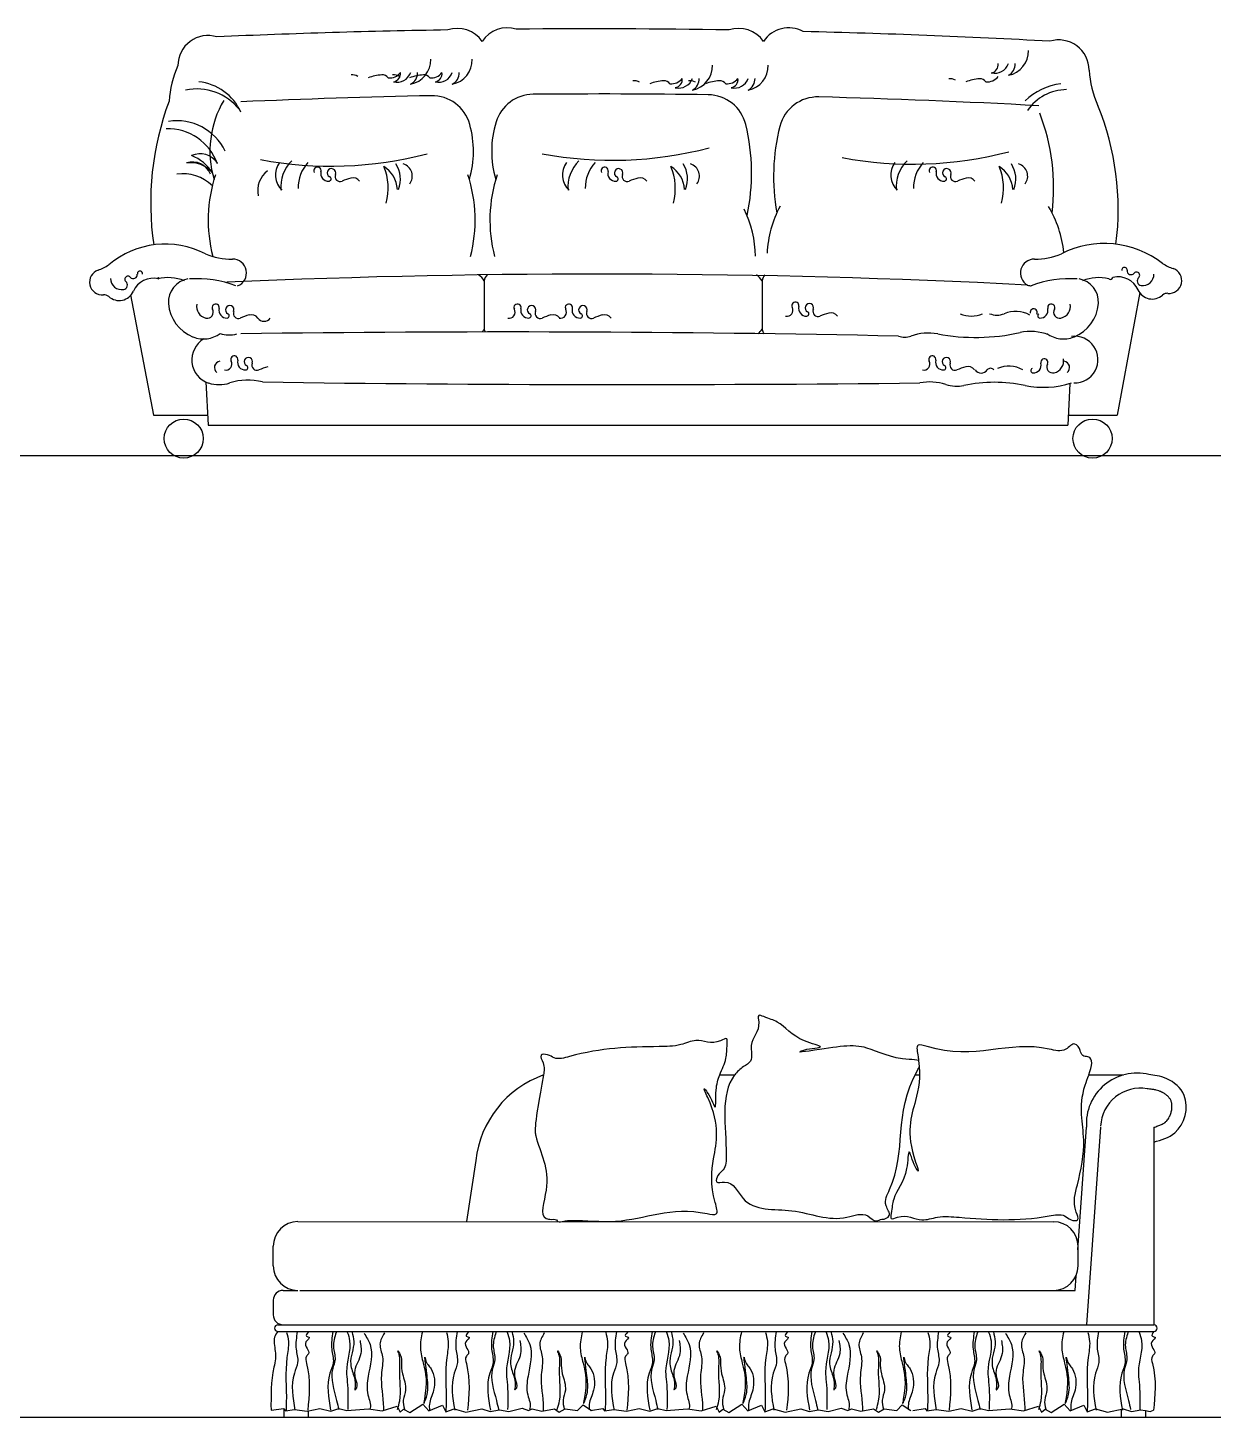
# Model space of a CAD drawing. Header units: inches. Extents: x 6 to 48.5, y 12.5 to 37.3.
# Drawn here: x 43.593 to 46.017, y 15.413 to 18.254 of the extents above; entities that cross this region are included whole.
import ezdxf

# ---------------------------------------------------------------- set-up
doc = ezdxf.new("R2010")
doc.units = ezdxf.units.IN
doc.header["$MEASUREMENT"] = 0
for name, color, linetype in [('02', 2, 'Continuous'), ('1', 1, 'Continuous'), ('4', 4, 'Continuous')]:
    doc.layers.add(name, color=color, linetype=linetype)

msp = doc.modelspace()

# ---------------------------------------------------------------- linework, layer by layer
at = {"layer": '02'}
for p, q in [((45.4073, 16.1129), (45.4165, 16.1129)), ((45.7402, 15.7555), (45.7577, 16.0063)), ((45.7587, 15.602), (45.7869, 16.0064)), ((45.7407, 15.7223), (45.7407, 15.7625)), ((45.7344, 15.6723), (45.7365, 15.7022)), ((44.1498, 15.6723), (45.7344, 15.6723)), ((44.1049, 15.5884), (45.8954, 15.5884)), ((44.1667, 15.4256), (44.1667, 15.4129)), ((45.8285, 15.4292), (45.8285, 15.4129))]:
    msp.add_line(p, q, dxfattribs=at)
for points in [[(44.1169, 15.4303), (44.1203, 15.426), (44.139, 15.4287), (44.1649, 15.4251), (44.1907, 15.4309), (44.213, 15.4251), (44.2291, 15.4305), (44.246, 15.4269), (44.2897, 15.43), (44.3178, 15.426), (44.3485, 15.4354), (44.3547, 15.4234), (44.3618, 15.4296), (44.3743, 15.4225), (44.4011, 15.4398), (44.4131, 15.426), (44.4412, 15.4372), (44.4479, 15.4238), (44.4652, 15.43), (44.4893, 15.4234), (44.5214, 15.43), (44.5388, 15.4243), (44.5575, 15.4278), (44.5771, 15.4247), (44.6038, 15.4314), (44.6172, 15.4265), (44.6248, 15.4301), (44.6444, 15.4256), (44.6702, 15.4301), (44.68, 15.4229), (44.6921, 15.4301), (44.7175, 15.4265), (44.7286, 15.4381), (44.746, 15.4269)], [(44.7437, 15.4269), (44.7691, 15.4305), (44.7727, 15.426), (44.7914, 15.4287), (44.8173, 15.4251), (44.8431, 15.4309), (44.8654, 15.4251), (44.8815, 15.4305), (44.8984, 15.4269), (44.9421, 15.43), (44.9702, 15.426), (45.0008, 15.4354), (45.0071, 15.4234), (45.0142, 15.4296), (45.0267, 15.4225), (45.0534, 15.4398), (45.0655, 15.426), (45.0936, 15.4372), (45.1003, 15.4238), (45.1176, 15.43), (45.1417, 15.4234), (45.1738, 15.43), (45.1912, 15.4243), (45.2099, 15.4278), (45.2295, 15.4247), (45.2562, 15.4314), (45.2696, 15.4265), (45.2772, 15.4301), (45.2968, 15.4256), (45.3226, 15.4301), (45.3324, 15.4229), (45.3445, 15.4301), (45.3699, 15.4265), (45.381, 15.4381), (45.3984, 15.4269)], [(45.4025, 15.4269), (45.4279, 15.4305), (45.4315, 15.426), (45.4502, 15.4287), (45.4761, 15.4251), (45.5019, 15.4309), (45.5242, 15.4251), (45.5403, 15.4305), (45.5572, 15.4269), (45.6009, 15.43), (45.629, 15.426), (45.6596, 15.4354), (45.6659, 15.4234), (45.673, 15.4296), (45.6855, 15.4225), (45.7122, 15.4398), (45.7243, 15.426), (45.7524, 15.4372), (45.7591, 15.4238), (45.7764, 15.43), (45.8005, 15.4234), (45.8326, 15.43), (45.85, 15.4243), (45.8687, 15.4278), (45.8778, 15.4264)]]:
    msp.add_lwpolyline(points, dxfattribs=at)
for centre, radius, start, end in [((44.3662, 18.1891), 0.051, 281.2684, 1.1385), ((44.4512, 18.1891), 0.051, 281.2684, 1.1385), ((45.5882, 18.2073), 0.051, 281.2684, 1.1385), ((44.2572, 18.1379), 0.0204, 57.3492, 98.4613), ((44.3238, 18.0586), 0.0997, 93.8353, 110.3542), ((44.3182, 18.1432), 0.015, 36.6144, 93.8353), ((44.3332, 18.1792), 0.0273, 263.6809, 323.8181), ((44.3422, 18.1379), 0.0204, 57.3492, 98.4613), ((44.3482, 18.1729), 0.0297, 256.358, 340.6332), ((44.3387, 18.1606), 0.0167, 278.6156, 8.6156), ((44.4088, 18.0586), 0.0997, 93.8353, 110.3542), ((44.3643, 18.1621), 0.0259, 297.2724, 2.2148), ((44.4032, 18.1432), 0.015, 36.6144, 93.8353), ((44.4182, 18.1792), 0.0273, 263.6809, 323.8181), ((44.4332, 18.1729), 0.0297, 256.358, 340.6332), ((44.4237, 18.1606), 0.0167, 278.6156, 8.6156), ((44.4493, 18.1621), 0.0259, 297.2724, 2.2148), ((44.9422, 18.1771), 0.051, 281.2684, 1.1385), ((45.0562, 18.1771), 0.051, 281.2684, 1.1385), ((45.5702, 18.1911), 0.0297, 256.358, 340.6332), ((45.5607, 18.1788), 0.0167, 278.6156, 8.6156), ((45.5863, 18.1803), 0.0259, 297.2724, 2.2148), ((43.9311, 18.0367), 0.1081, 24.834, 83.5881), ((44.8332, 18.1259), 0.0204, 57.3492, 98.4613), ((44.8998, 18.0466), 0.0997, 93.8353, 110.3542), ((44.8942, 18.1312), 0.015, 36.6144, 93.8353), ((44.9092, 18.1672), 0.0273, 263.6809, 323.8181), ((44.9242, 18.1609), 0.0297, 256.358, 340.6332), ((44.9147, 18.1486), 0.0167, 278.6156, 8.6156), ((44.9472, 18.1259), 0.0204, 57.3492, 98.4613), ((44.9403, 18.1501), 0.0259, 297.2724, 2.2148), ((45.0138, 18.0466), 0.0997, 93.8353, 110.3542), ((45.0082, 18.1312), 0.015, 36.6144, 93.8353), ((45.0232, 18.1672), 0.0273, 263.6809, 323.8181), ((45.0382, 18.1609), 0.0297, 256.358, 340.6332), ((45.0287, 18.1486), 0.0167, 278.6156, 8.6156), ((45.0543, 18.1501), 0.0259, 297.2724, 2.2148), ((45.4792, 18.1299), 0.0204, 57.3492, 98.4613), ((45.5458, 18.0506), 0.0997, 93.8353, 110.3542), ((45.5402, 18.1352), 0.015, 36.6144, 93.8353), ((45.5552, 18.1712), 0.0273, 263.6809, 323.8181), ((45.7208, 18.0138), 0.1272, 97.0586, 134.1723), ((43.9388, 18.0181), 0.1113, 38.2917, 101.7421), ((44.1702, 18.0022), 0.2044, 149.4693, 196.4183), ((44.7624, 1.3209), 16.7982, 91.17359, 92.50163), ((44.4199, 18.0356), 0.08, 15.5479, 91.1736), ((44.6272, 18.0385), 0.08, 90.4631, 163.032), ((44.7624, 1.3209), 16.7982, 89.24223, 90.46312), ((44.9835, 18.0376), 0.08, 13.7788, 89.2422), ((45.2085, 18.0331), 0.08, 88.4707, 165.6679), ((44.7624, 1.3209), 16.7982, 86.93631, 88.47068), ((45.7181, 18.0304), 0.0977, 90.5451, 145.971), ((45.2741, 17.9285), 0.4166, 352.7752, 21.3368), ((43.8793, 17.9401), 0.108, 19.457, 91.665), ((43.8983, 17.9549), 0.1095, 25.5192, 99.0044), ((44.3001, 18.0022), 0.2044, 343.5817, 15.5479), ((44.7462, 18.0022), 0.2044, 163.032, 196.4183), ((44.6566, 17.9575), 0.4166, 347.9386, 13.7788), ((45.5347, 17.9498), 0.4166, 165.6679, 190.1858), ((43.9457, 17.9539), 0.0429, 34.3133, 114.0817), ((43.896, 17.9097), 0.0893, 32.778, 68.934), ((44.2132, 18.7441), 0.7726, 259.2579, 284.773), ((44.7892, 18.7561), 0.7726, 259.2579, 284.773), ((45.4022, 18.7481), 0.7726, 259.2579, 284.773), ((43.9302, 17.94), 0.04, 22.2208, 107.4896), ((43.9257, 17.9177), 0.0608, 41.567, 97.0841), ((44.117, 17.9204), 0.0536, 129.081, 190.0533), ((44.1424, 17.9534), 0.0429, 143.1352, 226.891), ((44.1835, 17.9296), 0.0728, 133.8102, 185.9172), ((44.2227, 17.9275), 0.0765, 137.6045, 181.0466), ((44.1856, 17.9623), 0.00732, 346.1585, 209.0307), ((44.2082, 17.9567), 0.016, 166.1585, 272.4203), ((44.2143, 17.9577), 0.0087, 337.1152, 244.9599), ((44.2895, 17.9204), 0.0597, 3.5288, 58.0395), ((44.2142, 17.9263), 0.116, 344.9095, 22.7187), ((44.2987, 17.9453), 0.0566, 338.0088, 32.9759), ((44.3534, 17.9511), 0.0262, 322.4059, 72.779), ((44.7294, 17.9534), 0.0429, 143.1352, 226.891), ((44.7705, 17.9296), 0.0728, 133.8102, 185.9172), ((44.8097, 17.9275), 0.0765, 137.6045, 181.0466), ((44.7726, 17.9623), 0.00732, 346.1585, 209.0307), ((44.7952, 17.9567), 0.016, 166.1585, 272.4203), ((44.8013, 17.9577), 0.0087, 337.1152, 244.9599), ((44.8765, 17.9204), 0.0597, 3.5288, 58.0395), ((44.8012, 17.9263), 0.116, 344.9095, 22.7187), ((44.8857, 17.9453), 0.0566, 338.0088, 32.9759), ((44.9404, 17.9511), 0.0262, 322.4059, 72.779), ((45.4004, 17.9534), 0.0429, 143.1352, 226.891), ((45.4415, 17.9296), 0.0728, 133.8102, 185.9172), ((45.4807, 17.9275), 0.0765, 137.6045, 181.0466), ((45.4436, 17.9623), 0.00732, 346.1585, 209.0307), ((45.4662, 17.9567), 0.016, 166.1585, 272.4203), ((45.4723, 17.9577), 0.0087, 337.1152, 244.9599), ((45.5475, 17.9204), 0.0597, 3.5288, 58.0395), ((45.4722, 17.9263), 0.116, 344.9095, 22.7187), ((45.5567, 17.9453), 0.0566, 338.0088, 32.9759), ((45.6114, 17.9511), 0.0262, 322.4059, 72.779), ((43.9101, 17.8681), 0.0878, 46.3101, 97.8065), ((44.2575, 17.8613), 0.2953, 161.6858, 194.6085), ((44.2087, 17.9455), 0.00472, 272.4203, 64.9599), ((44.2319, 17.9503), 0.0103, 157.1152, 292.8848), ((44.295, 17.8007), 0.1521, 105.6953, 112.8848), ((44.2584, 17.9311), 0.0166, 35.7247, 105.6953), ((44.2128, 17.8613), 0.2953, 345.3915, 18.3142), ((44.8335, 17.8613), 0.2953, 161.6858, 194.6085), ((44.7957, 17.9455), 0.00472, 272.4203, 64.9599), ((44.8189, 17.9503), 0.0103, 157.1152, 292.8848), ((44.882, 17.8007), 0.1521, 105.6953, 112.8848), ((44.8454, 17.9311), 0.0166, 35.7247, 105.6953), ((45.4667, 17.9455), 0.00472, 272.4203, 64.9599), ((45.4899, 17.9503), 0.0103, 157.1152, 292.8848), ((45.553, 17.8007), 0.1521, 105.6953, 112.8848), ((45.5164, 17.9311), 0.0166, 35.7247, 105.6953), ((44.3292, 17.9131), 0, 136.0176, 0), ((44.9162, 17.9131), 0, 136.0176, 0), ((45.5872, 17.9131), 0, 136.0176, 0), ((44.8555, 17.7841), 0.2256, 0.7647, 26.251), ((45.3302, 17.7831), 0.2256, 151.8733, 177.3596), ((45.4869, 17.7726), 0.2256, 5.6013, 31.0876), ((45.8354, 17.7591), 0.00544, 354.57, 187.8048), ((43.7856, 17.7421), 0.0231, 180.7957, 279.5931), ((43.7879, 17.7284), 0.00928, 279.5931, 49.3586), ((43.7981, 17.7403), 0.00638, 40.6414, 229.3586), ((43.8092, 17.7498), 0.00822, 220.6414, 6.6174), ((43.8228, 17.7514), 0.00544, 353.3826, 186.6174), ((43.8601, 17.7419), 0.00116, 295.5897, 244.4103), ((45.849, 17.7578), 0.00822, 174.57, 320.5461), ((45.8603, 17.7485), 0.00638, 311.8288, 140.5461), ((45.8707, 17.7368), 0.00928, 131.8288, 261.5943), ((45.8727, 17.7506), 0.0231, 261.5943, 0.3917), ((45.923, 17.6973), 0.0142, 84.7893, 132.0806), ((43.9631, 17.685), 0.0248, 169.3203, 257.2295), ((43.9604, 17.6728), 0.0123, 257.2295, 29.0307), ((43.9776, 17.6823), 0.00732, 346.1585, 209.0307), ((44.0002, 17.6767), 0.016, 166.1585, 272.4203), ((44.0063, 17.6777), 0.0087, 337.1152, 244.9599), ((44.5774, 17.6728), 0.0123, 257.2295, 29.0307), ((44.5946, 17.6823), 0.00732, 346.1585, 209.0307), ((44.6172, 17.6767), 0.016, 166.1585, 272.4203), ((44.6233, 17.6777), 0.0087, 337.1152, 244.9599), ((44.6824, 17.6728), 0.0123, 257.2295, 29.0307), ((44.6996, 17.6823), 0.00732, 346.1585, 209.0307), ((44.7222, 17.6767), 0.016, 166.1585, 272.4203), ((44.7283, 17.6777), 0.0087, 337.1152, 244.9599), ((45.1454, 17.6768), 0.0123, 257.2295, 29.0307), ((45.1626, 17.6863), 0.00732, 346.1585, 209.0307), ((45.1852, 17.6807), 0.016, 166.1585, 272.4203), ((45.1913, 17.6817), 0.0087, 337.1152, 244.9599), ((45.2089, 17.6743), 0.0103, 157.1152, 292.8848), ((45.6498, 17.6723), 0.00732, 330.9693, 193.8415), ((45.6631, 17.6767), 0.016, 267.5797, 13.8415), ((45.6858, 17.6823), 0.00732, 330.9693, 193.8415), ((45.7029, 17.6728), 0.0123, 150.9693, 282.7705), ((45.7002, 17.685), 0.0248, 282.7705, 10.6797), ((44.0007, 17.6655), 0.00472, 272.4203, 64.9599), ((44.0239, 17.6703), 0.0103, 157.1152, 292.8848), ((44.087, 17.5207), 0.1521, 105.6953, 112.8848), ((44.0504, 17.6511), 0.0166, 35.7247, 105.6953), ((44.0765, 17.6698), 0.0155, 215.7247, 324.2753), ((44.6177, 17.6655), 0.00472, 272.4203, 64.9599), ((44.6409, 17.6703), 0.0103, 157.1152, 292.8848), ((44.704, 17.5207), 0.1521, 105.6953, 112.8848), ((44.6674, 17.6511), 0.0166, 35.7247, 105.6953), ((44.7227, 17.6655), 0.00472, 272.4203, 64.9599), ((44.7459, 17.6703), 0.0103, 157.1152, 292.8848), ((44.809, 17.5207), 0.1521, 105.6953, 112.8848), ((44.7724, 17.6511), 0.0166, 35.7247, 105.6953), ((45.1857, 17.6695), 0.00472, 272.4203, 64.9599), ((45.272, 17.5247), 0.1521, 105.6953, 112.8848), ((45.2354, 17.6551), 0.0166, 35.7247, 105.6953), ((45.5226, 17.72), 0.0552, 245.453, 294.547), ((45.5747, 17.7066), 0.0397, 248.0392, 291.9608), ((45.6128, 17.6123), 0.062, 62.1173, 111.9608), ((45.6627, 17.6655), 0.00472, 115.0401, 267.5797), ((43.9874, 17.5599), 0.0125, 95.13, 233.5855), ((43.9984, 17.5668), 0.0123, 257.2295, 29.0307), ((44.0156, 17.5763), 0.00732, 346.1585, 209.0307), ((44.0382, 17.5707), 0.016, 166.1585, 272.4203), ((44.0443, 17.5717), 0.0087, 337.1152, 244.9599), ((44.0387, 17.5595), 0.00472, 272.4203, 64.9599), ((44.0619, 17.5643), 0.0103, 157.1152, 292.8848), ((45.4254, 17.5668), 0.0123, 257.2295, 29.0307), ((45.4426, 17.5763), 0.00732, 346.1585, 209.0307), ((45.4652, 17.5707), 0.016, 166.1585, 272.4203), ((45.4713, 17.5717), 0.0087, 337.1152, 244.9599), ((45.4657, 17.5595), 0.00472, 272.4203, 64.9599), ((45.4889, 17.5643), 0.0103, 157.1152, 292.8848), ((45.5154, 17.5451), 0.0166, 35.7247, 105.6953), ((45.5988, 17.5003), 0.062, 62.1173, 111.9608), ((45.6491, 17.5647), 0.016, 267.5797, 13.8415), ((45.6718, 17.5703), 0.00732, 330.9693, 193.8415), ((45.6889, 17.5608), 0.0123, 150.9693, 282.7705), ((45.6862, 17.573), 0.0248, 282.7705, 10.6797), ((45.7109, 17.5599), 0.0125, 306.4145, 84.87), ((44.125, 17.4147), 0.1521, 105.6953, 112.8848), ((45.552, 17.4147), 0.1521, 105.6953, 112.8848), ((45.5425, 17.5638), 0.0155, 215.7247, 324.2753), ((45.5618, 17.5499), 0.00831, 35.7247, 144.2753), ((45.6487, 17.5535), 0.00472, 115.0401, 267.5797), ((45.8682, 16.0044), 0.0815, 80.3518, 177.272), ((45.6907, 15.7625), 0.05, 0, 90), ((45.6907, 15.7223), 0.05, 270, 0)]:
    msp.add_arc(centre, radius, start, end, dxfattribs=at)
for points, knots in [([(45.4147, 16.1424), (45.4194, 16.1084), (45.4068, 16.0457), (45.3857, 15.9925), (45.4173, 15.91), (45.402, 15.9328), (45.3935, 15.9742), (45.392, 15.8992), (45.363, 15.8711), (45.36, 15.8384), (45.3558, 15.8148), (45.3879, 15.8311), (45.4146, 15.8102), (45.4573, 15.8253), (45.5445, 15.8176), (45.6253, 15.8123), (45.7102, 15.83), (45.7238, 15.8154), (45.7448, 15.8137), (45.7278, 15.8497), (45.7431, 15.8975), (45.7603, 15.9911), (45.7385, 16.0491), (45.7601, 16.1061), (45.7624, 16.1123)], [370.206043, 370.206043, 370.206043, 370.206043, 453.543232, 579.548959, 598.661984, 608.130698, 642.263531, 676.792607, 745.058323, 774.409191, 784.909668, 798.311214, 848.525896, 880.500706, 925.183443, 1109.189831, 1140.730518, 1156.051564, 1169.193485, 1185.16203, 1241.266677, 1333.852149, 1446.04936, 1462.057866, 1462.057866, 1462.057866, 1462.057866]), ([(44.6478, 16.1129), (44.6282, 16.0074), (44.6355, 15.9605), (44.6705, 15.9081), (44.6366, 15.8205), (44.6639, 15.817), (44.6745, 15.8184), (44.6759, 15.8146), (44.677, 15.8115), (44.6916, 15.8148), (44.7254, 15.8163), (44.8346, 15.805), (44.9105, 15.8474), (45.0078, 15.8236), (44.9879, 15.882), (44.9951, 15.9551), (45.0116, 16.0115), (44.9722, 16.0906), (44.9897, 16.0693), (45.0021, 16.029), (44.9981, 16.0818), (45.0046, 16.104), (45.008, 16.1128)], [2709.728027, 2709.728027, 2709.728027, 2709.728027, 2738.965503, 2852.334242, 2910.325586, 2921.162055, 2933.336293, 2933.336293, 2933.336293, 2943.263043, 2964.346679, 3052.259872, 3240.706927, 3259.292027, 3282.918119, 3372.326814, 3498.332541, 3517.445566, 3526.914279, 3561.047112, 3595.576189, 3623.562661, 3623.562661, 3623.562661, 3623.562661]), ([(45.0385, 16.1128), (45.008, 16.073), (45.0237, 15.9959), (45.0208, 15.9203), (45.0039, 15.91), (44.9977, 15.8895), (45.0353, 15.9006), (45.0586, 15.8311), (45.1643, 15.8455), (45.2422, 15.8072), (45.3053, 15.8351), (45.3253, 15.8104), (45.3357, 15.8175), (45.3397, 15.8176), (45.3453, 15.8178), (45.3622, 15.8247), (45.3404, 15.8502), (45.3953, 15.948), (45.3612, 16.0326), (45.4149, 16.1272), (45.4161, 16.1296)], [916.717927, 916.717927, 916.717927, 916.717927, 1075.243888, 1106.784575, 1122.10562, 1135.247541, 1151.216087, 1201.814713, 1304.807463, 1418.176202, 1460.948301, 1480.954765, 1492.697554, 1492.697554, 1492.697554, 1509.51471, 1530.699012, 1564.868186, 1814.6209, 1821.643345, 1821.643345, 1821.643345, 1821.643345]), ([(45.8954, 16.0058), (45.8961, 16.006), (45.8967, 16.0062), (45.9004, 16.0073), (45.9033, 16.0083), (45.9083, 16.0102), (45.9106, 16.0112), (45.914, 16.0129), (45.9153, 16.0137), (45.917, 16.0148), (45.9175, 16.0152), (45.9183, 16.0158), (45.9186, 16.0161), (45.9192, 16.0165), (45.9194, 16.0167), (45.9199, 16.0172), (45.9201, 16.0174), (45.9208, 16.0181), (45.9213, 16.0186), (45.9227, 16.0202), (45.9236, 16.0213), (45.9254, 16.024), (45.9263, 16.0254), (45.9283, 16.0291), (45.9293, 16.0315), (45.9309, 16.0364), (45.9316, 16.0389), (45.9324, 16.0439), (45.9326, 16.0464), (45.9326, 16.051), (45.9324, 16.0532), (45.9319, 16.0559), (45.9317, 16.0567), (45.9312, 16.0583), (45.9309, 16.0592), (45.9303, 16.0607), (45.9299, 16.0616), (45.9289, 16.0633), (45.9284, 16.0641), (45.9267, 16.0664), (45.9255, 16.0678), (45.9228, 16.0705), (45.9213, 16.0718), (45.9181, 16.0742), (45.9163, 16.0754), (45.9138, 16.0768), (45.913, 16.0772), (45.9117, 16.0778), (45.9112, 16.0781), (45.9103, 16.0785), (45.9099, 16.0787), (45.9091, 16.079), (45.9087, 16.0792), (45.9074, 16.0796), (45.9066, 16.0799), (45.904, 16.0808), (45.9022, 16.0813), (45.8982, 16.0823), (45.8959, 16.0827), (45.8913, 16.0835), (45.8889, 16.0838), (45.885, 16.0843), (45.8834, 16.0845), (45.8819, 16.0847)], [8.378407, 8.378407, 8.378407, 8.378407, 10.608959, 10.608959, 21.217919, 21.217919, 31.826878, 31.826878, 39.763904, 39.763904, 43.569731, 43.569731, 46.202306, 46.202306, 48.178838, 48.178838, 50.155371, 50.155371, 54.108435, 54.108435, 62.014564, 62.014564, 69.920692, 69.920692, 81.251969, 81.251969, 92.583246, 92.583246, 103.914523, 103.914523, 115.2458, 115.2458, 120.122205, 120.122205, 125.819762, 125.819762, 132.008935, 132.008935, 138.198107, 138.198107, 147.888698, 147.888698, 157.579289, 157.579289, 167.26988, 167.26988, 171.36531, 171.36531, 174.311089, 174.311089, 176.43017, 176.43017, 178.54925, 178.54925, 182.787412, 182.787412, 191.263735, 191.263735, 201.545594, 201.545594, 211.827454, 211.827454, 218.722729, 218.722729, 218.722729, 218.722729]), ([(44.1226, 15.5864), (44.1242, 15.5802), (44.1285, 15.5632), (44.1179, 15.5154), (44.1232, 15.468), (44.1216, 15.4317), (44.1214, 15.4258)], [0, 0, 0, 0, 19.139675, 52.011177, 143.545232, 161.133559, 161.133559, 161.133559, 161.133559]), ([(44.1444, 15.5882), (44.1425, 15.5762), (44.1392, 15.555), (44.1485, 15.5258), (44.1291, 15.4863), (44.135, 15.4528), (44.1396, 15.427)], [0, 0, 0, 0, 36.448885, 63.893149, 86.712274, 162.48856, 162.48856, 162.48856, 162.48856]), ([(44.1669, 15.587), (44.1641, 15.5835), (44.1595, 15.5778), (44.1741, 15.5772), (44.157, 15.5662), (44.1639, 15.5547), (44.1704, 15.5435), (44.1596, 15.5363), (44.1723, 15.4927), (44.1687, 15.4575), (44.1657, 15.427)], [0, 0, 0, 0, 9.234146, 14.990877, 26.764608, 40.318653, 51.643171, 58.089963, 73.243319, 169.042991, 169.042991, 169.042991, 169.042991]), ([(44.2173, 15.5882), (44.2154, 15.5762), (44.212, 15.555), (44.2213, 15.5258), (44.202, 15.4863), (44.2079, 15.4528), (44.2125, 15.427)], [0, 0, 0, 0, 36.448885, 63.893149, 86.712274, 162.48856, 162.48856, 162.48856, 162.48856]), ([(44.2237, 15.5863), (44.2207, 15.5766), (44.2151, 15.5582), (44.2247, 15.533), (44.2091, 15.4975), (44.2217, 15.4621), (44.2277, 15.4347), (44.229, 15.4285)], [0, 0, 0, 0, 29.797592, 56.110759, 75.374705, 140.893246, 160.031054, 160.031054, 160.031054, 160.031054]), ([(44.2466, 15.5868), (44.2486, 15.581), (44.2573, 15.5547), (44.242, 15.5202), (44.2486, 15.4734), (44.2481, 15.4476), (44.2477, 15.4285)], [0, 0, 0, 0, 18.233492, 81.984621, 102.302301, 159.344783, 159.344783, 159.344783, 159.344783]), ([(44.2562, 15.5879), (44.258, 15.5811), (44.2639, 15.5592), (44.2474, 15.5278), (44.2622, 15.4945), (44.2638, 15.4804), (44.2619, 15.4686), (44.2693, 15.4738), (44.264, 15.4887), (44.2592, 15.5137), (44.2787, 15.5397), (44.2749, 15.5609), (44.2733, 15.5698)], [0, 0, 0, 0, 20.596133, 66.880544, 95.586605, 119.595977, 120.661965, 121.854977, 138.515745, 161.590207, 198.346183, 224.512889, 224.512889, 224.512889, 224.512889]), ([(44.2808, 15.5847), (44.2856, 15.5772), (44.3024, 15.551), (44.2894, 15.5052), (44.2846, 15.4621), (44.296, 15.4393), (44.2927, 15.4301), (44.2925, 15.4296)], [0, 0, 0, 0, 25.999583, 91.134463, 129.515191, 157.03211, 158.717924, 158.717924, 158.717924, 158.717924]), ([(44.3224, 15.5852), (44.3182, 15.5777), (44.3093, 15.5622), (44.3226, 15.5332), (44.3118, 15.4898), (44.3206, 15.4533), (44.3204, 15.4288), (44.3204, 15.4268)], [0, 0, 0, 0, 24.448545, 50.654145, 87.327621, 154.745692, 160.684092, 160.684092, 160.684092, 160.684092]), ([(44.4001, 15.5875), (44.3978, 15.5765), (44.3934, 15.5553), (44.4063, 15.5078), (44.4109, 15.4831), (44.4017, 15.4367), (44.4125, 15.462), (44.4113, 15.4881), (44.4083, 15.5082), (44.4048, 15.5386), (44.408, 15.5222), (44.4242, 15.5096), (44.4281, 15.4707), (44.4136, 15.4457), (44.4143, 15.4319), (44.4145, 15.4282)], [0, 0, 0, 0, 33.596388, 64.613896, 138.83306, 147.53556, 155.771069, 192.29181, 237.445204, 243.797108, 248.539637, 271.231063, 315.242073, 345.264492, 356.190675, 356.190675, 356.190675, 356.190675]), ([(44.4493, 15.5864), (44.4509, 15.5802), (44.4552, 15.5632), (44.4447, 15.5154), (44.4499, 15.468), (44.4484, 15.4317), (44.4481, 15.4258)], [0, 0, 0, 0, 19.139675, 52.011177, 143.545232, 161.133559, 161.133559, 161.133559, 161.133559]), ([(44.4712, 15.5882), (44.4693, 15.5762), (44.4659, 15.555), (44.4752, 15.5258), (44.4559, 15.4863), (44.4618, 15.4528), (44.4663, 15.427)], [0, 0, 0, 0, 36.448885, 63.893149, 86.712274, 162.48856, 162.48856, 162.48856, 162.48856]), ([(44.4936, 15.587), (44.4908, 15.5835), (44.4862, 15.5778), (44.5008, 15.5772), (44.4838, 15.5662), (44.4907, 15.5547), (44.4971, 15.5435), (44.4863, 15.5363), (44.499, 15.4927), (44.4955, 15.4575), (44.4924, 15.427)], [0, 0, 0, 0, 9.234146, 14.990877, 26.764608, 40.318653, 51.643171, 58.089963, 73.243319, 169.042991, 169.042991, 169.042991, 169.042991]), ([(44.5441, 15.5882), (44.5421, 15.5762), (44.5388, 15.555), (44.5481, 15.5258), (44.5287, 15.4863), (44.5347, 15.4528), (44.5392, 15.427)], [0, 0, 0, 0, 36.448885, 63.893149, 86.712274, 162.48856, 162.48856, 162.48856, 162.48856]), ([(44.5504, 15.5863), (44.5474, 15.5766), (44.5418, 15.5582), (44.5515, 15.533), (44.5358, 15.4975), (44.5484, 15.4621), (44.5544, 15.4347), (44.5558, 15.4285)], [0, 0, 0, 0, 29.797592, 56.110759, 75.374705, 140.893246, 160.031054, 160.031054, 160.031054, 160.031054]), ([(44.5734, 15.5868), (44.5753, 15.581), (44.5841, 15.5547), (44.5688, 15.5202), (44.5754, 15.4734), (44.5748, 15.4476), (44.5744, 15.4285)], [0, 0, 0, 0, 18.233492, 81.984621, 102.302301, 159.344783, 159.344783, 159.344783, 159.344783]), ([(44.583, 15.5879), (44.5848, 15.5811), (44.5906, 15.5592), (44.5742, 15.5278), (44.5889, 15.4945), (44.5906, 15.4804), (44.5886, 15.4686), (44.596, 15.4738), (44.5908, 15.4887), (44.5859, 15.5137), (44.6054, 15.5397), (44.6016, 15.5609), (44.6001, 15.5698)], [0, 0, 0, 0, 20.596133, 66.880544, 95.586605, 119.595977, 120.661965, 121.854977, 138.515745, 161.590207, 198.346183, 224.512889, 224.512889, 224.512889, 224.512889]), ([(44.6075, 15.5847), (44.6123, 15.5772), (44.6291, 15.551), (44.6161, 15.5052), (44.6114, 15.4621), (44.6227, 15.4393), (44.6195, 15.4301), (44.6193, 15.4296)], [0, 0, 0, 0, 25.999583, 91.134463, 129.515191, 157.03211, 158.717924, 158.717924, 158.717924, 158.717924]), ([(44.6492, 15.5852), (44.6449, 15.5777), (44.6361, 15.5622), (44.6493, 15.5332), (44.6386, 15.4898), (44.6474, 15.4533), (44.6472, 15.4288), (44.6472, 15.4268)], [0, 0, 0, 0, 24.448545, 50.654145, 87.327621, 154.745692, 160.684092, 160.684092, 160.684092, 160.684092]), ([(44.7268, 15.5875), (44.7246, 15.5765), (44.7202, 15.5553), (44.7331, 15.5078), (44.7376, 15.4831), (44.7284, 15.4367), (44.7392, 15.462), (44.738, 15.4881), (44.735, 15.5082), (44.7316, 15.5386), (44.7348, 15.5222), (44.751, 15.5096), (44.7548, 15.4707), (44.7404, 15.4457), (44.7411, 15.4319), (44.7412, 15.4282)], [0, 0, 0, 0, 33.596388, 64.613896, 138.83306, 147.53556, 155.771069, 192.29181, 237.445204, 243.797108, 248.539637, 271.231063, 315.242073, 345.264492, 356.190675, 356.190675, 356.190675, 356.190675]), ([(44.775, 15.5864), (44.7766, 15.5802), (44.7809, 15.5632), (44.7703, 15.5154), (44.7756, 15.468), (44.774, 15.4317), (44.7738, 15.4258)], [0, 0, 0, 0, 19.139675, 52.011177, 143.545232, 161.133559, 161.133559, 161.133559, 161.133559]), ([(44.7968, 15.5882), (44.7949, 15.5762), (44.7916, 15.555), (44.8009, 15.5258), (44.7815, 15.4863), (44.7874, 15.4528), (44.792, 15.427)], [0, 0, 0, 0, 36.448885, 63.893149, 86.712274, 162.48856, 162.48856, 162.48856, 162.48856]), ([(44.8193, 15.587), (44.8165, 15.5835), (44.8119, 15.5778), (44.8265, 15.5772), (44.8094, 15.5662), (44.8163, 15.5547), (44.8227, 15.5435), (44.812, 15.5363), (44.8247, 15.4927), (44.8211, 15.4575), (44.8181, 15.427)], [0, 0, 0, 0, 9.234146, 14.990877, 26.764608, 40.318653, 51.643171, 58.089963, 73.243319, 169.042991, 169.042991, 169.042991, 169.042991]), ([(44.8697, 15.5882), (44.8678, 15.5762), (44.8644, 15.555), (44.8737, 15.5258), (44.8544, 15.4863), (44.8603, 15.4528), (44.8648, 15.427)], [0, 0, 0, 0, 36.448885, 63.893149, 86.712274, 162.48856, 162.48856, 162.48856, 162.48856]), ([(44.8761, 15.5863), (44.8731, 15.5766), (44.8675, 15.5582), (44.8771, 15.533), (44.8615, 15.4975), (44.8741, 15.4621), (44.8801, 15.4347), (44.8814, 15.4285)], [0, 0, 0, 0, 29.797592, 56.110759, 75.374705, 140.893246, 160.031054, 160.031054, 160.031054, 160.031054]), ([(44.899, 15.5868), (44.901, 15.581), (44.9097, 15.5547), (44.8944, 15.5202), (44.901, 15.4734), (44.9005, 15.4476), (44.9001, 15.4285)], [0, 0, 0, 0, 18.233492, 81.984621, 102.302301, 159.344783, 159.344783, 159.344783, 159.344783]), ([(44.9086, 15.5879), (44.9104, 15.5811), (44.9162, 15.5592), (44.8998, 15.5278), (44.9146, 15.4945), (44.9162, 15.4804), (44.9143, 15.4686), (44.9217, 15.4738), (44.9164, 15.4887), (44.9116, 15.5137), (44.9311, 15.5397), (44.9273, 15.5609), (44.9257, 15.5698)], [0, 0, 0, 0, 20.596133, 66.880544, 95.586605, 119.595977, 120.661965, 121.854977, 138.515745, 161.590207, 198.346183, 224.512889, 224.512889, 224.512889, 224.512889]), ([(44.9332, 15.5847), (44.938, 15.5772), (44.9548, 15.551), (44.9418, 15.5052), (44.937, 15.4621), (44.9483, 15.4393), (44.9451, 15.4301), (44.9449, 15.4296)], [0, 0, 0, 0, 25.999583, 91.134463, 129.515191, 157.03211, 158.717924, 158.717924, 158.717924, 158.717924]), ([(44.9748, 15.5852), (44.9705, 15.5777), (44.9617, 15.5622), (44.975, 15.5332), (44.9642, 15.4898), (44.973, 15.4533), (44.9728, 15.4288), (44.9728, 15.4268)], [0, 0, 0, 0, 24.448545, 50.654145, 87.327621, 154.745692, 160.684092, 160.684092, 160.684092, 160.684092]), ([(45.0525, 15.5875), (45.0502, 15.5765), (45.0458, 15.5553), (45.0587, 15.5078), (45.0633, 15.4831), (45.0541, 15.4367), (45.0649, 15.462), (45.0636, 15.4881), (45.0607, 15.5082), (45.0572, 15.5386), (45.0604, 15.5222), (45.0766, 15.5096), (45.0804, 15.4707), (45.066, 15.4457), (45.0667, 15.4319), (45.0669, 15.4282)], [0, 0, 0, 0, 33.596388, 64.613896, 138.83306, 147.53556, 155.771069, 192.29181, 237.445204, 243.797108, 248.539637, 271.231063, 315.242073, 345.264492, 356.190675, 356.190675, 356.190675, 356.190675]), ([(45.1017, 15.5864), (45.1033, 15.5802), (45.1076, 15.5632), (45.0971, 15.5154), (45.1023, 15.468), (45.1008, 15.4317), (45.1005, 15.4258)], [0, 0, 0, 0, 19.139675, 52.011177, 143.545232, 161.133559, 161.133559, 161.133559, 161.133559]), ([(45.1236, 15.5882), (45.1217, 15.5762), (45.1183, 15.555), (45.1276, 15.5258), (45.1083, 15.4863), (45.1142, 15.4528), (45.1187, 15.427)], [0, 0, 0, 0, 36.448885, 63.893149, 86.712274, 162.48856, 162.48856, 162.48856, 162.48856]), ([(45.146, 15.587), (45.1432, 15.5835), (45.1386, 15.5778), (45.1532, 15.5772), (45.1362, 15.5662), (45.1431, 15.5547), (45.1495, 15.5435), (45.1387, 15.5363), (45.1514, 15.4927), (45.1479, 15.4575), (45.1448, 15.427)], [0, 0, 0, 0, 9.234146, 14.990877, 26.764608, 40.318653, 51.643171, 58.089963, 73.243319, 169.042991, 169.042991, 169.042991, 169.042991]), ([(45.1965, 15.5882), (45.1945, 15.5762), (45.1912, 15.555), (45.2005, 15.5258), (45.1811, 15.4863), (45.187, 15.4528), (45.1916, 15.427)], [0, 0, 0, 0, 36.448885, 63.893149, 86.712274, 162.48856, 162.48856, 162.48856, 162.48856]), ([(45.2028, 15.5863), (45.1998, 15.5766), (45.1942, 15.5582), (45.2039, 15.533), (45.1882, 15.4975), (45.2008, 15.4621), (45.2068, 15.4347), (45.2082, 15.4285)], [0, 0, 0, 0, 29.797592, 56.110759, 75.374705, 140.893246, 160.031054, 160.031054, 160.031054, 160.031054]), ([(45.2258, 15.5868), (45.2277, 15.581), (45.2365, 15.5547), (45.2212, 15.5202), (45.2278, 15.4734), (45.2272, 15.4476), (45.2268, 15.4285)], [0, 0, 0, 0, 18.233492, 81.984621, 102.302301, 159.344783, 159.344783, 159.344783, 159.344783]), ([(45.2354, 15.5879), (45.2372, 15.5811), (45.243, 15.5592), (45.2265, 15.5278), (45.2413, 15.4945), (45.243, 15.4804), (45.241, 15.4686), (45.2484, 15.4738), (45.2432, 15.4887), (45.2383, 15.5137), (45.2578, 15.5397), (45.254, 15.5609), (45.2524, 15.5698)], [0, 0, 0, 0, 20.596133, 66.880544, 95.586605, 119.595977, 120.661965, 121.854977, 138.515745, 161.590207, 198.346183, 224.512889, 224.512889, 224.512889, 224.512889]), ([(45.2599, 15.5847), (45.2647, 15.5772), (45.2815, 15.551), (45.2685, 15.5052), (45.2638, 15.4621), (45.2751, 15.4393), (45.2718, 15.4301), (45.2717, 15.4296)], [0, 0, 0, 0, 25.999583, 91.134463, 129.515191, 157.03211, 158.717924, 158.717924, 158.717924, 158.717924]), ([(45.3015, 15.5852), (45.2973, 15.5777), (45.2885, 15.5622), (45.3017, 15.5332), (45.291, 15.4898), (45.2997, 15.4533), (45.2996, 15.4288), (45.2996, 15.4268)], [0, 0, 0, 0, 24.448545, 50.654145, 87.327621, 154.745692, 160.684092, 160.684092, 160.684092, 160.684092]), ([(45.3792, 15.5875), (45.377, 15.5765), (45.3726, 15.5553), (45.3855, 15.5078), (45.39, 15.4831), (45.3808, 15.4367), (45.3916, 15.462), (45.3904, 15.4881), (45.3874, 15.5082), (45.3839, 15.5386), (45.3872, 15.5222), (45.4034, 15.5096), (45.4072, 15.4707), (45.3928, 15.4457), (45.3935, 15.4319), (45.3936, 15.4282)], [0, 0, 0, 0, 33.596388, 64.613896, 138.83306, 147.53556, 155.771069, 192.29181, 237.445204, 243.797108, 248.539637, 271.231063, 315.242073, 345.264492, 356.190675, 356.190675, 356.190675, 356.190675]), ([(45.4338, 15.5864), (45.4354, 15.5802), (45.4397, 15.5632), (45.4291, 15.5154), (45.4344, 15.468), (45.4328, 15.4317), (45.4326, 15.4258)], [0, 0, 0, 0, 19.139675, 52.011177, 143.545232, 161.133559, 161.133559, 161.133559, 161.133559]), ([(45.4556, 15.5882), (45.4537, 15.5762), (45.4504, 15.555), (45.4597, 15.5258), (45.4403, 15.4863), (45.4462, 15.4528), (45.4508, 15.427)], [0, 0, 0, 0, 36.448885, 63.893149, 86.712274, 162.48856, 162.48856, 162.48856, 162.48856]), ([(45.4781, 15.587), (45.4753, 15.5835), (45.4707, 15.5778), (45.4853, 15.5772), (45.4682, 15.5662), (45.4751, 15.5547), (45.4815, 15.5435), (45.4708, 15.5363), (45.4835, 15.4927), (45.4799, 15.4575), (45.4769, 15.427)], [0, 0, 0, 0, 9.234146, 14.990877, 26.764608, 40.318653, 51.643171, 58.089963, 73.243319, 169.042991, 169.042991, 169.042991, 169.042991]), ([(45.5285, 15.5882), (45.5266, 15.5762), (45.5232, 15.555), (45.5325, 15.5258), (45.5132, 15.4863), (45.5191, 15.4528), (45.5237, 15.427)], [0, 0, 0, 0, 36.448885, 63.893149, 86.712274, 162.48856, 162.48856, 162.48856, 162.48856]), ([(45.5349, 15.5863), (45.5319, 15.5766), (45.5263, 15.5582), (45.5359, 15.533), (45.5203, 15.4975), (45.5329, 15.4621), (45.5389, 15.4347), (45.5402, 15.4285)], [0, 0, 0, 0, 29.797592, 56.110759, 75.374705, 140.893246, 160.031054, 160.031054, 160.031054, 160.031054]), ([(45.5578, 15.5868), (45.5598, 15.581), (45.5685, 15.5547), (45.5532, 15.5202), (45.5598, 15.4734), (45.5593, 15.4476), (45.5589, 15.4285)], [0, 0, 0, 0, 18.233492, 81.984621, 102.302301, 159.344783, 159.344783, 159.344783, 159.344783]), ([(45.5674, 15.5879), (45.5692, 15.5811), (45.575, 15.5592), (45.5586, 15.5278), (45.5734, 15.4945), (45.575, 15.4804), (45.5731, 15.4686), (45.5805, 15.4738), (45.5752, 15.4887), (45.5704, 15.5137), (45.5899, 15.5397), (45.5861, 15.5609), (45.5845, 15.5698)], [0, 0, 0, 0, 20.596133, 66.880544, 95.586605, 119.595977, 120.661965, 121.854977, 138.515745, 161.590207, 198.346183, 224.512889, 224.512889, 224.512889, 224.512889]), ([(45.592, 15.5847), (45.5968, 15.5772), (45.6136, 15.551), (45.6006, 15.5052), (45.5958, 15.4621), (45.6071, 15.4393), (45.6039, 15.4301), (45.6037, 15.4296)], [0, 0, 0, 0, 25.999583, 91.134463, 129.515191, 157.03211, 158.717924, 158.717924, 158.717924, 158.717924]), ([(45.6336, 15.5852), (45.6293, 15.5777), (45.6205, 15.5622), (45.6338, 15.5332), (45.623, 15.4898), (45.6318, 15.4533), (45.6316, 15.4288), (45.6316, 15.4268)], [0, 0, 0, 0, 24.448545, 50.654145, 87.327621, 154.745692, 160.684092, 160.684092, 160.684092, 160.684092]), ([(45.7113, 15.5875), (45.709, 15.5765), (45.7046, 15.5553), (45.7175, 15.5078), (45.7221, 15.4831), (45.7129, 15.4367), (45.7237, 15.462), (45.7225, 15.4881), (45.7195, 15.5082), (45.716, 15.5386), (45.7192, 15.5222), (45.7354, 15.5096), (45.7393, 15.4707), (45.7248, 15.4457), (45.7255, 15.4319), (45.7257, 15.4282)], [0, 0, 0, 0, 33.596388, 64.613896, 138.83306, 147.53556, 155.771069, 192.29181, 237.445204, 243.797108, 248.539637, 271.231063, 315.242073, 345.264492, 356.190675, 356.190675, 356.190675, 356.190675]), ([(45.7605, 15.5864), (45.7621, 15.5802), (45.7664, 15.5632), (45.7559, 15.5154), (45.7611, 15.468), (45.7596, 15.4317), (45.7593, 15.4258)], [0, 0, 0, 0, 19.139675, 52.011177, 143.545232, 161.133559, 161.133559, 161.133559, 161.133559]), ([(45.7824, 15.5882), (45.7805, 15.5762), (45.7771, 15.555), (45.7864, 15.5258), (45.7671, 15.4863), (45.773, 15.4528), (45.7775, 15.427)], [0, 0, 0, 0, 36.448885, 63.893149, 86.712274, 162.48856, 162.48856, 162.48856, 162.48856]), ([(45.8362, 15.5882), (45.8343, 15.5762), (45.8309, 15.555), (45.8402, 15.5258), (45.8209, 15.4863), (45.8268, 15.4528), (45.8313, 15.427)], [0, 0, 0, 0, 36.448885, 63.893149, 86.712274, 162.48856, 162.48856, 162.48856, 162.48856]), ([(45.8425, 15.5863), (45.8396, 15.5766), (45.834, 15.5582), (45.8436, 15.533), (45.8279, 15.4975), (45.8406, 15.4621), (45.8465, 15.4347), (45.8479, 15.4285)], [0, 0, 0, 0, 29.797592, 56.110759, 75.374705, 140.893246, 160.031054, 160.031054, 160.031054, 160.031054]), ([(45.8655, 15.5868), (45.8674, 15.581), (45.8762, 15.5547), (45.8609, 15.5202), (45.8675, 15.4734), (45.867, 15.4476), (45.8666, 15.4285)], [0, 0, 0, 0, 18.233492, 81.984621, 102.302301, 159.344783, 159.344783, 159.344783, 159.344783]), ([(44.3492, 15.4288), (44.351, 15.4347), (44.3587, 15.4609), (44.3512, 15.4985), (44.3555, 15.5324), (44.3517, 15.5444), (44.3474, 15.5528), (44.3585, 15.5363), (44.3564, 15.5234), (44.3588, 15.4976), (44.3699, 15.4727), (44.359, 15.4488), (44.362, 15.4356), (44.3634, 15.4294)], [0, 0, 0, 0, 18.120872, 81.508063, 113.221915, 115.011827, 121.107257, 130.662336, 147.021991, 169.773444, 203.741704, 224.614404, 243.428043, 243.428043, 243.428043, 243.428043]), ([(44.676, 15.4288), (44.6777, 15.4347), (44.6855, 15.4609), (44.6779, 15.4985), (44.6823, 15.5324), (44.6785, 15.5444), (44.6741, 15.5528), (44.6852, 15.5363), (44.6831, 15.5234), (44.6856, 15.4976), (44.6967, 15.4727), (44.6857, 15.4488), (44.6887, 15.4356), (44.6902, 15.4294)], [0, 0, 0, 0, 18.120872, 81.508063, 113.221915, 115.011827, 121.107257, 130.662336, 147.021991, 169.773444, 203.741704, 224.614404, 243.428043, 243.428043, 243.428043, 243.428043]), ([(45.0016, 15.4288), (45.0034, 15.4347), (45.0111, 15.4609), (45.0035, 15.4985), (45.0079, 15.5324), (45.0041, 15.5444), (44.9997, 15.5528), (45.0108, 15.5363), (45.0088, 15.5234), (45.0112, 15.4976), (45.0223, 15.4727), (45.0114, 15.4488), (45.0144, 15.4356), (45.0158, 15.4294)], [0, 0, 0, 0, 18.120872, 81.508063, 113.221915, 115.011827, 121.107257, 130.662336, 147.021991, 169.773444, 203.741704, 224.614404, 243.428043, 243.428043, 243.428043, 243.428043]), ([(45.3284, 15.4288), (45.3301, 15.4347), (45.3379, 15.4609), (45.3303, 15.4985), (45.3347, 15.5324), (45.3309, 15.5444), (45.3265, 15.5528), (45.3376, 15.5363), (45.3355, 15.5234), (45.3379, 15.4976), (45.3491, 15.4727), (45.3381, 15.4488), (45.3411, 15.4356), (45.3425, 15.4294)], [0, 0, 0, 0, 18.120872, 81.508063, 113.221915, 115.011827, 121.107257, 130.662336, 147.021991, 169.773444, 203.741704, 224.614404, 243.428043, 243.428043, 243.428043, 243.428043]), ([(45.6604, 15.4288), (45.6622, 15.4347), (45.6699, 15.4609), (45.6623, 15.4985), (45.6667, 15.5324), (45.6629, 15.5444), (45.6585, 15.5528), (45.6696, 15.5363), (45.6676, 15.5234), (45.67, 15.4976), (45.6811, 15.4727), (45.6702, 15.4488), (45.6732, 15.4356), (45.6746, 15.4294)], [0, 0, 0, 0, 18.120872, 81.508063, 113.221915, 115.011827, 121.107257, 130.662336, 147.021991, 169.773444, 203.741704, 224.614404, 243.428043, 243.428043, 243.428043, 243.428043])]:
    msp.add_open_spline(points, degree=3, knots=knots, dxfattribs=at)
at = {"layer": '1'}
for p, q in [((27.8075, 17.3798), (48.1337, 17.3798)), ((27.8075, 15.4129), (48.1337, 15.4129))]:
    msp.add_line(p, q, dxfattribs=at)
at = {"layer": '4'}
for p, q in [((44.5266, 17.7371), (44.5266, 17.6381)), ((45.0946, 17.7371), (45.0946, 17.6381)), ((43.8032, 17.7081), (43.8503, 17.462)), ((45.8672, 17.7131), (45.8206, 17.462)), ((43.9575, 17.5303), (43.9619, 17.442)), ((45.7237, 17.527), (45.7195, 17.442)), ((43.8503, 17.462), (43.9612, 17.462)), ((45.7202, 17.462), (45.8206, 17.462)), ((43.9619, 17.442), (45.7195, 17.442)), ((45.008, 16.1129), (45.0386, 16.1129)), ((45.7626, 16.1129), (45.8336, 16.1129)), ((45.8954, 16.0058), (45.8954, 15.602)), ((44.5092, 15.9379), (44.4905, 15.8129)), ((44.1454, 15.8129), (45.6907, 15.8125)), ((44.0954, 15.7223), (44.0954, 15.7625)), ((44.1154, 15.6723), (44.1454, 15.6723)), ((44.0954, 15.6523), (44.0954, 15.622)), ((44.1049, 15.602), (45.8954, 15.602)), ((44.1167, 15.4305), (44.1167, 15.4129)), ((45.8785, 15.4263), (45.8785, 15.4129))]:
    msp.add_line(p, q, dxfattribs=at)
for points in [[(44.0907, 15.4273), (44.1167, 15.4305)], [(45.8785, 15.4263), (45.8883, 15.4247), (45.895, 15.427)]]:
    msp.add_lwpolyline(points, dxfattribs=at)
for centre in [(43.9122, 17.4144), (45.7702, 17.4144)]:
    msp.add_circle(centre, 0.04, dxfattribs=at)
for centre, radius, start, end in [((44.7388, 0.6595), 17.5929, 90.93397, 92.47145), ((44.4717, 18.1915), 0.0618, 34.6496, 108.5186), ((44.5742, 18.1927), 0.0618, 73.0959, 146.6872), ((44.7388, 0.6595), 17.5929, 89.06147, 90.47735), ((45.0467, 18.1915), 0.0618, 34.6496, 108.5852), ((45.1492, 18.1927), 0.0618, 61.3605, 146.6872), ((44.7388, 0.6595), 17.5929, 86.92296, 88.56659), ((43.962, 18.1769), 0.0618, 72.9338, 179.8838), ((45.7013, 18.1679), 0.0618, 0.1162, 107.0662), ((44.1082, 18.087), 0.2267, 156.5934, 175.6261), ((45.9768, 18.182), 0.2141, 183.7394, 203.9635), ((44.4391, 17.8961), 0.5945, 159.5021, 188.2857), ((45.2623, 17.8836), 0.5604, 352.6466, 22.1909), ((43.8747, 17.6326), 0.1795, 62.7861, 130.1865), ((44.0094, 17.915), 0.1337, 246.7915, 270.9501), ((45.6539, 17.915), 0.1337, 269.0499, 293.2085), ((45.7946, 17.6192), 0.1941, 52.2422, 116.9895), ((43.7075, 17.8454), 0.0915, 288.9788, 304.1513), ((44.0121, 17.753), 0.0284, 291.3082, 90.9501), ((45.6512, 17.753), 0.0284, 89.0499, 240.2241), ((45.9648, 17.8484), 0.0915, 235.8487, 251.0212), ((45.9266, 17.7373), 0.026, 264.7893, 71.0212), ((43.7457, 17.7343), 0.026, 108.9788, 275.2107), ((43.8499, 17.6978), 0.0444, 76.053, 156.2701), ((43.8809, 17.6548), 0.0887, 68.4248, 103.947), ((43.9287, 17.6939), 0.0476, 99.5691, 184.1165), ((43.9399, 17.5256), 0.2158, 68.5415, 94.1303), ((44.7591, 0.5833), 17.1675, 87.06789, 92.53268), ((44.4934, 17.7166), 0.039, 31.7412, 56.2621), ((44.5515, 17.7329), 0.0252, 139.5279, 170.3529), ((45.0614, 17.7166), 0.039, 31.7412, 56.2621), ((45.1195, 17.7329), 0.0252, 139.5279, 170.3529), ((45.7234, 17.5256), 0.2158, 85.8697, 111.4585), ((45.7346, 17.6939), 0.0476, 355.8835, 80.4309), ((45.7824, 17.6548), 0.0887, 76.053, 111.5752), ((45.8067, 17.7452), 0.00525, 236.0253, 345.0868), ((45.8225, 17.7008), 0.0444, 23.7299, 103.947), ((43.7493, 17.6943), 0.0142, 47.9194, 95.2107), ((43.7802, 17.7285), 0.0318, 227.9194, 336.2701), ((45.6593, 17.8159), 0.0904, 255.8711, 260.8777), ((45.8922, 17.7315), 0.0318, 203.7299, 312.0806), ((43.9605, 17.6962), 0.0796, 184.1165, 248.6522), ((45.7028, 17.6962), 0.0796, 291.3478, 355.8835), ((43.9784, 17.5753), 0.0497, 120.5679, 252.1124), ((43.9525, 17.6756), 0.0574, 248.6522, 306.2909), ((44.0052, 17.6925), 0.066, 253.4665, 283.5186), ((44.5704, -20.4637), 38.0961, 88.792, 90.81381), ((44.4934, 17.6586), 0.039, 317.6821, 328.2588), ((44.5515, 17.6423), 0.0252, 189.6471, 203.2494), ((45.0614, 17.6586), 0.039, 310.3473, 328.2588), ((45.1195, 17.6423), 0.0252, 189.6471, 212.5926), ((45.3862, 17.6589), 0.0372, 250.1915, 289.8085), ((45.4345, 17.5245), 0.1056, 79.5633, 109.8085), ((45.5311, 18.0487), 0.4274, 259.5633, 282.2749), ((45.6437, 17.5312), 0.1022, 68.9276, 102.2749), ((45.7109, 17.6756), 0.0574, 233.7091, 291.3478), ((45.7337, 17.5758), 0.0477, 268.1992, 97.8263), ((44.0431, 17.4136), 0.1203, 75.5321, 107.8876), ((43.9847, 17.5947), 0.07, 252.1124, 287.8876), ((44.8266, 72.2317), 54.7068, 269.21092, 270.61856), ((45.4379, 17.4246), 0.1055, 72.1914, 101.3292), ((45.4925, 17.5945), 0.0729, 252.1914, 281.6205), ((45.5697, 17.2191), 0.3103, 78.3795, 101.6205), ((45.6701, 17.7075), 0.1883, 258.3795, 287.6461), ((44.7189, 15.9142), 0.211, 109.6982, 173.5611), ((45.8609, 16.0132), 0.1034, 76.2165, 183.803), ((44.1461, 15.7622), 0.0507, 90.829, 179.6566), ((44.1454, 15.7223), 0.05, 180, 270), ((44.1154, 15.6523), 0.02, 90, 180), ((44.1154, 15.622), 0.02, 180, 270), ((44.1049, 15.5952), 0.00679, 90, 270), ((45.8954, 15.5952), 0.00679, 270, 90)]:
    msp.add_arc(centre, radius, start, end, dxfattribs=at)
for points, knots in [([(45.4147, 16.1424), (45.4102, 16.1441), (45.3616, 16.1435), (45.2988, 16.1813), (45.2477, 16.1696), (45.1645, 16.158), (45.19, 16.1682), (45.2322, 16.1681), (45.1592, 16.185), (45.1377, 16.2192), (45.1063, 16.2288), (45.0841, 16.2379), (45.0937, 16.2029), (45.0639, 16.1833), (45.0785, 16.1422), (45.0538, 16.129), (45.0435, 16.1192), (45.0386, 16.1129)], [1839.955178, 1839.955178, 1839.955178, 1839.955178, 1856.832092, 1946.240786, 2064.898519, 2084.011544, 2093.480258, 2127.613091, 2162.142167, 2230.407883, 2259.758751, 2270.259228, 2283.660774, 2333.875456, 2365.850266, 2383.935053, 2409.224917, 2409.224917, 2409.224917, 2409.224917]), ([(45.008, 16.1129), (45.0128, 16.1254), (45.0226, 16.143), (45.0225, 16.1673), (45.0245, 16.1912), (44.994, 16.1719), (44.9655, 16.1903), (44.9244, 16.1711), (44.8369, 16.1705), (44.756, 16.1681), (44.673, 16.1425), (44.6582, 16.1557), (44.6369, 16.1554), (44.6509, 16.1338), (44.649, 16.1207), (44.6478, 16.1129)], [2205.306284, 2205.306284, 2205.306284, 2205.306284, 2245.432988, 2274.783856, 2285.284333, 2298.685879, 2348.900561, 2380.875371, 2425.558108, 2609.564496, 2641.105183, 2656.426229, 2669.56815, 2685.536695, 2709.720565, 2709.720565, 2709.720565, 2709.720565]), ([(45.7626, 16.1129), (45.769, 16.1312), (45.7741, 16.1511), (45.7481, 16.1505), (45.7457, 16.1593), (45.7448, 16.1631), (45.7434, 16.1685), (45.7332, 16.1836), (45.7127, 16.157), (45.6057, 16.1906), (45.5268, 16.1377), (45.4073, 16.1792), (45.4125, 16.1572), (45.4144, 16.1449), (45.4147, 16.1424)], [1462.541423, 1462.541423, 1462.541423, 1462.541423, 1504.040704, 1514.877172, 1526.619961, 1526.619961, 1526.619961, 1543.437117, 1564.621419, 1598.790593, 1848.543307, 1867.128407, 1890.754499, 1896.807941, 1896.807941, 1896.807941, 1896.807941]), ([(45.8954, 15.9755), (45.911, 15.9799), (45.9525, 15.9916), (45.9739, 16.0674), (45.9241, 16.1094), (45.895, 16.1124), (45.8855, 16.1136)], [0, 0, 0, 0, 47.018171, 125.872285, 174.952717, 218.722729, 218.722729, 218.722729, 218.722729]), ([(44.1049, 15.5884), (44.102, 15.5846), (44.0965, 15.5772), (44.0972, 15.5571), (44.102, 15.5368), (44.0903, 15.4921), (44.0905, 15.4567), (44.0907, 15.4273)], [0, 0, 0, 0, 13.920318, 27.015831, 57.863084, 75.82085, 163.6487, 163.6487, 163.6487, 163.6487]), ([(45.8954, 15.5884), (45.8927, 15.5843), (45.8885, 15.5779), (45.9032, 15.5772), (45.8864, 15.5662), (45.8932, 15.5547), (45.8997, 15.5435), (45.8889, 15.5363), (45.9016, 15.4927), (45.898, 15.4575), (45.895, 15.427)], [0, 0, 0, 0, 10.283777, 16.040508, 27.814239, 41.368283, 52.692801, 59.139593, 74.292949, 170.092622, 170.092622, 170.092622, 170.092622])]:
    msp.add_open_spline(points, degree=3, knots=knots, dxfattribs=at)

doc.saveas('drawing.dxf')
